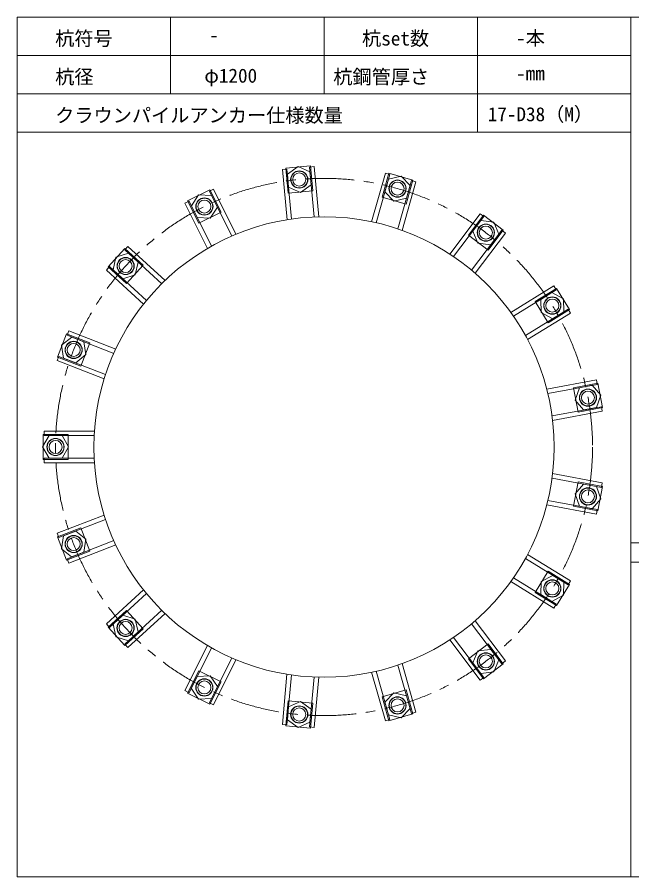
# Model space of a CAD drawing. Units: millimetres, scale not verified. Extents: x -10118 to 10118, y -9578 to 9578.
# Drawn here: x 6918 to 8520, y 2658 to 4898 of the extents above; entities that cross this region are included whole.
import ezdxf
from ezdxf.enums import TextEntityAlignment as Align

# ---------------------------------------------------------------- set-up
doc = ezdxf.new("R2010")
doc.units = ezdxf.units.MM
doc.header["$LTSCALE"] = 2
doc.linetypes.add('USER1', pattern=[101.6, 63.5, -12.7, 12.7, -12.7])
for name, color, linetype, lineweight in [('0-1_01_KUI', 5, 'Continuous', 18), ('0-4_09_SUNPO', 3, 'Continuous', 18), ('0-5_07_CENTER', 1, 'USER1', 18), ('0-6_02_KANAMONO', 6, 'Continuous', 18), ('0-7_10_WAKU', 4, 'Continuous', 18), ('0-9_03_ANCHOR', 2, 'Continuous', 18)]:
    doc.layers.add(name, color=color, linetype=linetype, lineweight=lineweight)
doc.styles.add('ＭＳ ゴシック', font='')
doc.styles.get('ＭＳ ゴシック').set_extended_font_data('MS Gothic')

msp = doc.modelspace()

# ---------------------------------------------------------------- linework, layer by layer
at = {"layer": '0-1_01_KUI', "color": 2}
for p, q in [((8517.673, 3527.673), (8717.673, 3527.673)), ((8517.673, 3477.673), (8717.673, 3477.673))]:
    msp.add_line(p, q, dxfattribs=at)
at = {"layer": '0-1_01_KUI'}
msp.add_circle((7717.673, 3777.673), 600, dxfattribs=at)
at = {"layer": '0-5_07_CENTER'}
msp.add_circle((7717.673, 3777.673), 700, dxfattribs=at)
at = {"layer": '0-6_02_KANAMONO'}
for p, q in [((7679.742, 4507.286), (7691.691, 4508.393)), ((7679.742, 4507.286), (7691.804, 4377.115)), ((7691.691, 4508.393), (7703.818, 4377.513)), ((7620.993, 4501.842), (7609.045, 4500.735)), ((7609.045, 4500.735), (7621.172, 4369.862)), ((7620.993, 4501.842), (7633.055, 4371.676)), ((7877.58, 4491.149), (7841.612, 4364.733)), ((7889.122, 4487.865), (7853.348, 4362.132)), ((7889.122, 4487.865), (7877.58, 4491.149)), ((7945.87, 4471.719), (7910.094, 4345.982)), ((7957.412, 4468.435), (7921.441, 4342.012)), ((7945.87, 4471.719), (7957.412, 4468.435)), ((7418.737, 4444.314), (7429.479, 4449.663)), ((7418.737, 4444.314), (7477.007, 4327.291)), ((7429.479, 4449.663), (7488.067, 4332.002)), ((7365.922, 4418.016), (7355.18, 4412.667)), ((7365.922, 4418.016), (7424.19, 4300.997)), ((7355.18, 4412.667), (7413.765, 4295.012)), ((8124.519, 4385.205), (8045.313, 4280.319)), ((8134.095, 4377.973), (8055.317, 4273.654)), ((8134.095, 4377.973), (8124.519, 4385.205)), ((8181.178, 4342.418), (8102.397, 4238.094)), ((8190.755, 4335.186), (8111.544, 4230.294)), ((8181.178, 4342.418), (8190.755, 4335.186)), ((7198.105, 4291.309), (7206.189, 4300.177)), ((7198.105, 4291.309), (7294.714, 4203.238)), ((7206.189, 4300.177), (7303.325, 4211.626)), ((7158.357, 4247.708), (7150.272, 4238.84)), ((7150.272, 4238.84), (7247.403, 4150.293)), ((7158.357, 4247.708), (7254.962, 4159.64)), ((8316.511, 4197.21), (8204.764, 4128.019)), ((8322.829, 4187.007), (8316.511, 4197.21)), ((8322.829, 4187.007), (8211.686, 4118.19)), ((8353.888, 4136.845), (8242.741, 4068.025)), ((8360.205, 4126.642), (8248.452, 4057.447)), ((8353.888, 4136.845), (8360.205, 4126.642)), ((7047.643, 4068.935), (7051.978, 4080.124)), ((7051.978, 4080.124), (7174.543, 4032.643)), ((7047.643, 4068.935), (7169.544, 4021.71)), ((7026.33, 4013.919), (7021.995, 4002.729)), ((7026.33, 4013.919), (7148.226, 3966.696)), ((7021.995, 4002.729), (7144.553, 3955.25)), ((8427.627, 3952.554), (8298.432, 3928.403)), ((8429.832, 3940.759), (8427.627, 3952.554)), ((8429.832, 3940.759), (8301.335, 3916.738)), ((8440.674, 3882.763), (8312.171, 3858.742)), ((8440.674, 3882.763), (8442.879, 3870.968)), ((8442.879, 3870.968), (8313.676, 3846.815)), ((6987.673, 3819.224), (7119.114, 3819.224)), ((6987.673, 3807.224), (6987.673, 3819.224)), ((6987.673, 3807.224), (7118.401, 3807.224)), ((6987.673, 3748.224), (7118.396, 3748.224)), ((6987.673, 3748.224), (6987.673, 3736.224)), ((6987.673, 3736.224), (7119.107, 3736.224)), ((8440.655, 3672.484), (8312.158, 3696.505)), ((8442.86, 3684.28), (8313.664, 3708.431)), ((8440.655, 3672.484), (8442.86, 3684.28)), ((8429.814, 3614.489), (8301.312, 3638.51)), ((8427.609, 3602.693), (8298.406, 3626.845)), ((8429.814, 3614.489), (8427.609, 3602.693)), ((7021.959, 3552.712), (7144.523, 3600.193)), ((7026.294, 3541.522), (7148.194, 3588.746)), ((7026.294, 3541.522), (7021.959, 3552.712)), ((7047.607, 3486.506), (7169.503, 3533.729)), ((7051.942, 3475.316), (7174.5, 3522.796)), ((8360.152, 3428.619), (8248.405, 3497.81)), ((7047.607, 3486.506), (7051.942, 3475.316)), ((8353.835, 3418.416), (8242.692, 3487.233)), ((8316.458, 3358.051), (8204.705, 3427.245)), ((8322.776, 3368.254), (8211.628, 3437.073)), ((8353.835, 3418.416), (8360.152, 3428.619)), ((7150.204, 3316.582), (7247.34, 3405.132)), ((7158.289, 3307.714), (7254.898, 3395.784)), ((8322.776, 3368.254), (8316.458, 3358.051)), ((7198.037, 3264.112), (7294.642, 3352.18)), ((7206.121, 3255.244), (7303.252, 3343.79)), ((7158.289, 3307.714), (7150.204, 3316.582)), ((8181.098, 3212.868), (8102.32, 3317.187)), ((8190.674, 3220.1), (8111.468, 3324.986)), ((8124.439, 3170.081), (8045.228, 3274.973)), ((8134.015, 3177.313), (8055.234, 3281.636)), ((7198.037, 3264.112), (7206.121, 3255.244)), ((7355.09, 3142.725), (7413.678, 3260.385)), ((7365.832, 3137.376), (7424.102, 3254.399)), ((7418.647, 3111.077), (7476.915, 3228.096)), ((7429.388, 3105.728), (7487.973, 3223.383)), ((7945.773, 3083.6), (7909.999, 3209.333)), ((7957.315, 3086.884), (7921.346, 3213.3)), ((8181.098, 3212.868), (8190.674, 3220.1)), ((7608.944, 3054.621), (7621.072, 3185.501)), ((7620.893, 3053.514), (7632.955, 3183.684)), ((7877.483, 3064.17), (7841.513, 3190.593)), ((7889.025, 3067.454), (7853.25, 3193.191)), ((7679.641, 3048.07), (7691.703, 3178.236)), ((7691.59, 3046.963), (7703.717, 3177.836)), ((8134.015, 3177.313), (8124.439, 3170.081)), ((7365.832, 3137.376), (7355.09, 3142.725)), ((7418.647, 3111.077), (7429.388, 3105.728)), ((7945.773, 3083.6), (7957.315, 3086.884)), ((7620.893, 3053.514), (7608.944, 3054.621)), ((7679.641, 3048.07), (7691.59, 3046.963)), ((7889.025, 3067.454), (7877.483, 3064.17))]:
    msp.add_line(p, q, dxfattribs=at)
for points in [[(7625.333, 4455.011), (7656.279, 4440.774), (7684.081, 4460.455), (7680.938, 4494.373), (7649.993, 4508.61), (7622.19, 4488.929)], [(7876.251, 4442.629), (7899.964, 4418.174), (7932.999, 4426.483), (7942.321, 4459.246), (7918.608, 4483.701), (7885.573, 4475.392)], [(7386.886, 4375.915), (7420.885, 4373.818), (7439.701, 4402.213), (7424.517, 4432.706), (7390.518, 4434.803), (7371.703, 4406.407)], [(8105.752, 4340.441), (8119.03, 4309.072), (8152.835, 4304.886), (8173.363, 4332.069), (8160.086, 4363.438), (8126.28, 4367.624)], [(7193.114, 4216.022), (7225.574, 4226.349), (7232.862, 4259.624), (7207.688, 4282.573), (7175.228, 4272.246), (7167.94, 4238.971)], [(8282.841, 4162.248), (8283.89, 4128.201), (8313.901, 4112.085), (8342.862, 4130.018), (8341.813, 4164.065), (8311.803, 4180.18)], [(7070.186, 3996.929), (7096.724, 4018.284), (7091.499, 4051.945), (7059.736, 4064.25), (7033.198, 4042.895), (7038.423, 4009.234)], [(8383.601, 3932.117), (8372.28, 3899.989), (8394.443, 3874.121), (8427.926, 3880.38), (8439.247, 3912.508), (8417.085, 3938.376)], [(7034.705, 3748.224), (7051.737, 3777.724), (7034.705, 3807.224), (7000.641, 3807.224), (6983.61, 3777.724), (7000.641, 3748.224)], [(8394.424, 3681.126), (8372.262, 3655.258), (8383.583, 3623.131), (8417.066, 3616.872), (8439.229, 3642.74), (8427.908, 3674.867)], [(7091.463, 3503.496), (7096.688, 3537.156), (7070.15, 3558.512), (7038.386, 3546.206), (7033.161, 3512.546), (7059.699, 3491.191)], [(8313.848, 3443.175), (8283.837, 3427.06), (8282.788, 3393.013), (8311.75, 3375.08), (8341.76, 3391.196), (8342.809, 3425.243)], [(7232.794, 3295.797), (7225.506, 3329.072), (7193.046, 3339.399), (7167.872, 3316.45), (7175.16, 3283.175), (7207.62, 3272.849)], [(8152.755, 3250.4), (8118.949, 3246.214), (8105.672, 3214.845), (8126.2, 3187.661), (8160.005, 3191.847), (8173.283, 3223.217)], [(7439.61, 3153.178), (7420.795, 3181.574), (7386.796, 3179.477), (7371.612, 3148.984), (7390.428, 3120.589), (7424.427, 3122.686)], [(7932.902, 3128.836), (7899.867, 3137.145), (7876.154, 3112.69), (7885.476, 3079.927), (7918.511, 3071.618), (7942.224, 3096.073)], [(7683.981, 3094.901), (7656.178, 3114.582), (7625.233, 3100.345), (7622.09, 3066.427), (7649.892, 3046.746), (7680.838, 3060.983)]]:
    msp.add_lwpolyline(points, close=True, dxfattribs=at)
for centre, radius in [((7653.136, 4474.692), 22.5), ((7653.085, 4474.687), 21.75), ((7909.286, 4450.937), 22.5), ((7909.237, 4450.951), 21.75), ((7405.702, 4404.31), 22.5), ((7405.656, 4404.288), 21.75), ((8139.558, 4336.255), 22.5), ((8139.518, 4336.285), 21.75), ((7200.401, 4249.298), 22.5), ((7200.367, 4249.26), 21.75), ((8312.852, 4146.133), 22.5), ((8312.825, 4146.176), 21.75), ((7064.961, 4030.589), 22.5), ((7064.943, 4030.542), 21.75), ((8405.764, 3906.248), 22.5), ((8405.754, 3906.298), 21.75), ((7017.673, 3777.724), 22.5), ((7017.673, 3777.673), 21.75), ((8405.745, 3648.999), 22.5), ((8405.754, 3649.049), 21.75), ((7064.925, 3524.851), 22.5), ((7064.943, 3524.804), 21.75), ((8312.799, 3409.128), 22.5), ((8312.825, 3409.171), 21.75), ((7200.333, 3306.124), 22.5), ((7200.367, 3306.086), 21.75), ((8139.477, 3219.031), 22.5), ((8139.518, 3219.061), 21.75), ((7405.611, 3151.081), 22.5), ((7405.656, 3151.059), 21.75), ((7909.189, 3104.382), 22.5), ((7909.237, 3104.395), 21.75), ((7653.035, 3080.664), 22.5), ((7653.085, 3080.659), 21.75)]:
    msp.add_circle(centre, radius, dxfattribs=at)
at = {"layer": '0-7_10_WAKU'}
for p, q in [((6917.673, 4897.673), (6917.673, 2657.673)), ((10117.673, 4897.673), (6917.673, 4897.673)), ((7317.673, 4797.673), (7317.673, 4897.673)), ((7717.673, 4797.673), (7717.673, 4897.673)), ((8117.673, 4797.673), (8117.673, 4897.673)), ((8517.673, 4897.673), (8517.673, 2657.673)), ((8517.673, 4797.673), (6917.673, 4797.673)), ((7317.673, 4697.673), (7317.673, 4797.673)), ((7717.673, 4697.673), (7717.673, 4797.673)), ((8117.673, 4697.673), (8117.673, 4797.673)), ((8517.673, 4697.673), (6917.673, 4697.673)), ((8117.673, 4597.673), (8117.673, 4697.673)), ((8517.673, 4597.673), (6917.673, 4597.673))]:
    msp.add_line(p, q, dxfattribs=at)
msp.add_lwpolyline([(10117.673, 4897.673), (10117.673, 2657.673), (6917.673, 2657.673)], dxfattribs=at)
at = {"layer": '0-9_03_ANCHOR', "color": 4}
for points in [[(7682.448, 4510.047), (7688.446, 4445.325), (7623.723, 4439.327), (7617.725, 4504.05)], [(7949.391, 4473.317), (7931.603, 4410.798), (7869.084, 4428.586), (7886.872, 4491.105)], [(7420.263, 4447.867), (7449.236, 4389.681), (7391.05, 4360.708), (7362.077, 4418.894)], [(8185.039, 4342.635), (8145.867, 4290.764), (8093.996, 4329.935), (8133.168, 4381.807)], [(7198.244, 4295.173), (7246.28, 4251.383), (7202.49, 4203.347), (7154.454, 4247.138)], [(8357.566, 4135.653), (8302.302, 4101.435), (8268.084, 4156.699), (8323.348, 4190.917)], [(7046.378, 4072.588), (7106.988, 4049.107), (7083.508, 3988.497), (7022.897, 4011.977)], [(8443.673, 3880.323), (8379.78, 3868.379), (8367.836, 3932.273), (8431.729, 3944.216)], [(6985.173, 3810.173), (7050.173, 3810.173), (7050.173, 3745.173), (6985.173, 3745.173)], [(8431.729, 3611.13), (8367.836, 3623.074), (8379.78, 3686.967), (8443.673, 3675.023)], [(7022.897, 3543.369), (7083.508, 3566.85), (7106.988, 3506.239), (7046.378, 3482.758)], [(8323.348, 3364.43), (8268.084, 3398.648), (8302.302, 3453.912), (8357.566, 3419.694)], [(7154.454, 3308.209), (7202.49, 3351.999), (7246.28, 3303.964), (7198.244, 3260.173)], [(8133.168, 3173.54), (8093.996, 3225.411), (8145.867, 3264.582), (8185.039, 3212.711)], [(7362.077, 3136.453), (7391.05, 3194.638), (7449.236, 3165.665), (7420.263, 3107.48)], [(7886.872, 3064.242), (7869.084, 3126.761), (7931.603, 3144.549), (7949.391, 3082.03)], [(7617.725, 3051.297), (7623.723, 3116.019), (7688.446, 3110.022), (7682.448, 3045.299)]]:
    msp.add_lwpolyline(points, close=True, dxfattribs=at)
for centre in [(7653.085, 4474.687), (7909.237, 4450.951), (7405.656, 4404.288), (8139.518, 4336.285), (7200.367, 4249.26), (8312.825, 4146.176), (7064.943, 4030.542), (8405.754, 3906.298), (7017.673, 3777.673), (8405.754, 3649.049), (7064.943, 3524.804), (8312.825, 3409.171), (7200.367, 3306.086), (8139.518, 3219.061), (7405.656, 3151.059), (7909.237, 3104.395), (7653.085, 3080.659)]:
    msp.add_circle(centre, 17, dxfattribs=at)

# ---------------------------------------------------------------- texts
at = {"layer": '0-4_09_SUNPO', "color": 7, "style": 'ＭＳ ゴシック'}
for s, p in [('杭符号', (7016.706, 4812.938)), ('杭set数', (7816.706, 4812.938)), ('-本', (8218.41, 4813.79)), ('-', (7418.41, 4822.028)), ('杭径', (7016.706, 4712.938)), ('φ1200', (7405.626, 4716.063)), ('杭鋼管厚さ', (7741.799, 4712.938)), ('-mm', (8218.41, 4722.028)), ('クラウンパイルアンカー仕様数量', (7016.706, 4612.653)), ('17-D38（M）', (8144.46, 4615.494))]:
    msp.add_text(s, height=36.66, dxfattribs=at).set_placement(p, align=Align.BOTTOM_LEFT)

doc.saveas('drawing.dxf')
